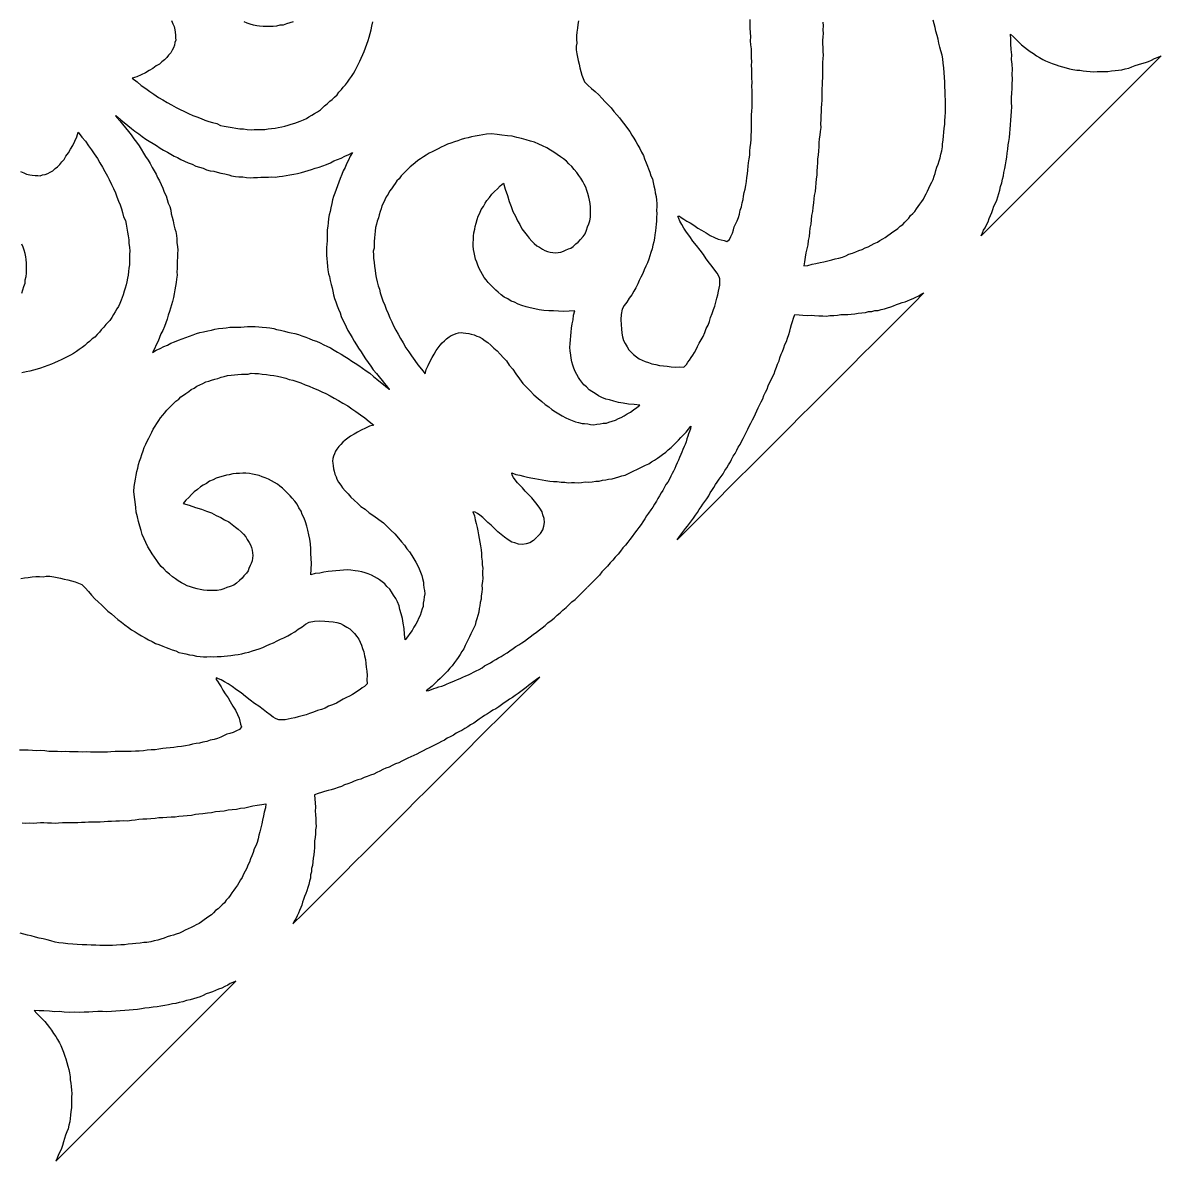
# Model space of a CAD drawing. Extents: x -550 to 550, y -550 to 550.
# Drawn here: x -331.6 to -264.3, y 264.3 to 331.6 of the extents above; entities that cross this region are included whole.
import ezdxf

# ---------------------------------------------------------------- set-up
doc = ezdxf.new("R2010")
doc.units = 0
doc.layers.add('LAYER_1', color=18, linetype='CONTINUOUS')

msp = doc.modelspace()

# ---------------------------------------------------------------- linework, layer by layer
at = {"layer": 'LAYER_1'}
for points in [[(-322.796, 331.713), (-322.719, 331.517), (-322.646, 331.364), (-322.61, 331.172), (-322.578, 331.023), (-322.565, 330.854), (-322.552, 330.686), (-322.543, 330.56), (-322.593, 330.418), (-322.622, 330.253), (-322.673, 330.112), (-322.765, 329.974), (-322.835, 329.813), (-322.969, 329.679), (-323.08, 329.523), (-323.214, 329.389), (-323.371, 329.278), (-323.505, 329.144), (-323.703, 329.036), (-323.897, 328.887), (-324.115, 328.761), (-324.332, 328.634), (-324.591, 328.511), (-324.85, 328.388), (-325.113, 328.307), (-324.826, 328.094), (-324.581, 327.885), (-324.317, 327.696), (-324.076, 327.528), (-323.835, 327.361), (-323.571, 327.171), (-323.311, 327.023), (-323.05, 326.875), (-322.79, 326.727), (-322.53, 326.578), (-322.315, 326.476), (-322.036, 326.346), (-321.799, 326.22), (-321.543, 326.114), (-321.309, 326.029), (-321.053, 325.922), (-320.82, 325.838), (-320.586, 325.754), (-320.375, 325.692), (-320.123, 325.627), (-319.909, 325.524), (-319.679, 325.481), (-319.45, 325.438), (-319.221, 325.395), (-318.991, 325.352), (-318.762, 325.309), (-318.537, 325.308), (-318.33, 325.287), (-318.082, 325.263), (-317.921, 325.288), (-317.695, 325.287), (-317.47, 325.285), (-317.286, 325.287), (-317.084, 325.308), (-316.881, 325.329), (-316.679, 325.35), (-316.498, 325.394), (-316.277, 325.434), (-316.097, 325.478), (-315.899, 325.54), (-315.719, 325.584), (-315.52, 325.646), (-315.363, 325.713), (-315.205, 325.78), (-315.007, 325.842), (-314.831, 325.927), (-314.677, 326.036), (-314.501, 326.121), (-314.347, 326.229), (-314.171, 326.315), (-313.999, 326.442), (-313.886, 326.554), (-313.755, 326.686), (-313.601, 326.794), (-313.451, 326.944), (-313.297, 327.052), (-313.166, 327.184), (-313.016, 327.334), (-312.906, 327.489), (-312.756, 327.639), (-312.666, 327.775), (-312.516, 327.925), (-312.406, 328.079), (-312.278, 328.253), (-312.169, 328.408), (-312.041, 328.581), (-311.954, 328.759), (-311.847, 328.956), (-311.779, 329.115), (-311.673, 329.312), (-311.585, 329.49), (-311.501, 329.711), (-311.414, 329.889), (-311.329, 330.11), (-311.264, 330.311), (-311.179, 330.532), (-311.114, 330.734), (-311.07, 330.959), (-311.004, 331.161), (-310.96, 331.386), (-310.897, 331.631)], [(-315.61, 331.638), (-315.809, 331.575), (-316.008, 331.512), (-316.208, 331.449), (-316.391, 331.447), (-316.591, 331.383), (-316.793, 331.362), (-316.977, 331.36), (-317.202, 331.362), (-317.386, 331.359), (-317.592, 331.38), (-317.757, 331.397), (-317.944, 331.436), (-318.154, 331.499), (-318.322, 331.558), (-318.513, 331.64)], [(-298.754, 331.703), (-298.797, 331.478), (-298.822, 331.271), (-298.844, 331.023), (-298.868, 330.817), (-298.871, 330.587), (-298.856, 330.375), (-298.902, 330.193), (-298.886, 329.982), (-298.849, 329.747), (-298.815, 329.554), (-298.78, 329.362), (-298.724, 329.145), (-298.668, 328.929), (-298.612, 328.713), (-298.556, 328.496), (-298.482, 328.299), (-298.407, 328.101), (-298.194, 327.905), (-297.981, 327.71), (-297.769, 327.514), (-297.556, 327.318), (-297.383, 327.128), (-297.188, 326.914), (-296.997, 326.742), (-296.824, 326.552), (-296.67, 326.344), (-296.497, 326.154), (-296.324, 325.964), (-296.169, 325.755), (-296.015, 325.547), (-295.86, 325.338), (-295.727, 325.154), (-295.612, 324.951), (-295.479, 324.767), (-295.364, 324.564), (-295.249, 324.361), (-295.134, 324.159), (-295.037, 323.938), (-294.922, 323.735), (-294.846, 323.538), (-294.749, 323.318), (-294.674, 323.121), (-294.62, 322.948), (-294.544, 322.751), (-294.486, 322.537), (-294.393, 322.358), (-294.335, 322.144), (-294.299, 321.953), (-294.241, 321.738), (-294.223, 321.53), (-294.165, 321.315), (-294.147, 321.107), (-294.128, 320.898), (-294.132, 320.713), (-294.153, 320.51), (-294.135, 320.302), (-294.156, 320.099), (-294.155, 319.873), (-294.158, 319.689), (-294.179, 319.486), (-294.2, 319.284), (-294.239, 319.063), (-294.259, 318.861), (-294.298, 318.641), (-294.358, 318.444), (-294.397, 318.224), (-294.475, 318.01), (-294.535, 317.814), (-294.596, 317.617), (-294.673, 317.403), (-294.773, 317.212), (-294.869, 316.98), (-294.947, 316.766), (-295.065, 316.558), (-295.164, 316.368), (-295.242, 316.154), (-295.377, 315.928), (-295.495, 315.72), (-295.612, 315.511), (-295.769, 315.309), (-295.904, 315.083), (-296.062, 314.88), (-296.179, 314.672), (-296.226, 314.353), (-296.255, 314.052), (-296.244, 313.745), (-296.218, 313.498), (-296.193, 313.251), (-296.15, 313.022), (-296.089, 312.81), (-295.993, 312.635), (-295.874, 312.436), (-295.777, 312.26), (-295.645, 312.121), (-295.512, 311.981), (-295.322, 311.853), (-295.172, 311.731), (-294.986, 311.645), (-294.822, 311.581), (-294.619, 311.513), (-294.415, 311.444), (-294.194, 311.392), (-293.973, 311.341), (-293.735, 311.308), (-293.518, 311.297), (-293.28, 311.263), (-293.024, 311.247), (-292.79, 311.254), (-292.534, 311.238), (-292.463, 311.309), (-292.374, 311.397), (-292.29, 311.527), (-292.206, 311.656), (-292.104, 311.804), (-292.002, 311.951), (-291.9, 312.099), (-291.802, 312.287), (-291.722, 312.458), (-291.624, 312.647), (-291.509, 312.853), (-291.393, 313.059), (-291.299, 313.29), (-291.205, 313.52), (-291.089, 313.726), (-291.013, 313.939), (-290.958, 314.175), (-290.864, 314.405), (-290.77, 314.636), (-290.693, 314.849), (-290.638, 315.085), (-290.583, 315.321), (-290.524, 315.517), (-290.487, 315.736), (-290.445, 315.913), (-290.404, 316.091), (-290.402, 316.274), (-290.4, 316.458), (-290.425, 316.523), (-290.477, 316.653), (-290.567, 316.789), (-290.702, 316.973), (-290.857, 317.18), (-291.013, 317.387), (-291.212, 317.642), (-291.372, 317.891), (-291.571, 318.145), (-291.792, 318.424), (-291.991, 318.679), (-292.172, 318.951), (-292.371, 319.206), (-292.531, 319.455), (-292.647, 319.657), (-292.763, 319.858), (-292.835, 320.013), (-292.886, 320.144), (-292.868, 320.162), (-292.789, 320.15), (-292.684, 320.073), (-292.54, 319.991), (-292.352, 319.861), (-292.168, 319.772), (-291.941, 319.636), (-291.71, 319.459), (-291.483, 319.323), (-291.217, 319.181), (-290.968, 319.021), (-290.724, 318.902), (-290.501, 318.808), (-290.321, 318.76), (-290.142, 318.713), (-290.001, 318.671), (-289.909, 318.719), (-289.837, 318.79), (-289.755, 318.963), (-289.656, 319.153), (-289.596, 319.35), (-289.553, 319.528), (-289.454, 319.718), (-289.372, 319.891), (-289.311, 320.088), (-289.251, 320.284), (-289.212, 320.505), (-289.133, 320.719), (-289.094, 320.94), (-289.034, 321.137), (-289.012, 321.34), (-288.973, 321.561), (-288.912, 321.758), (-288.873, 321.979), (-288.833, 322.2), (-288.815, 322.445), (-288.775, 322.666), (-288.753, 322.869), (-288.735, 323.115), (-288.713, 323.318), (-288.673, 323.54), (-288.633, 323.761), (-288.632, 323.989), (-288.613, 324.235), (-288.573, 324.457), (-288.554, 324.703), (-288.553, 324.931), (-288.533, 325.177), (-288.532, 325.405), (-288.531, 325.633), (-288.533, 325.904), (-288.531, 326.132), (-288.511, 326.379), (-288.488, 326.583), (-288.49, 326.854), (-288.488, 327.083), (-288.489, 327.354), (-288.487, 327.583), (-288.524, 327.818), (-288.504, 328.065), (-288.523, 328.319), (-288.52, 328.548), (-288.521, 328.82), (-288.54, 329.073), (-288.516, 329.279), (-288.534, 329.533), (-288.535, 329.805), (-288.532, 330.035), (-288.568, 330.271), (-288.586, 330.525), (-288.583, 330.755), (-288.601, 331.009), (-288.618, 331.264), (-288.615, 331.494), (-288.615, 331.767)], [(-284.325, 331.609), (-284.31, 331.397), (-284.314, 331.167), (-284.299, 330.954), (-284.323, 330.749), (-284.347, 330.543), (-284.333, 330.331), (-284.318, 330.119), (-284.321, 329.889), (-284.306, 329.677), (-284.33, 329.471), (-284.332, 329.242), (-284.335, 329.012), (-284.338, 328.783), (-284.34, 328.553), (-284.343, 328.324), (-284.366, 328.119), (-284.369, 327.889), (-284.374, 327.702), (-284.376, 327.473), (-284.378, 327.244), (-284.38, 327.015), (-284.4, 326.769), (-284.423, 326.564), (-284.425, 326.335), (-284.445, 326.089), (-284.446, 325.86), (-284.466, 325.614), (-284.449, 325.403), (-284.469, 325.157), (-284.491, 324.953), (-284.531, 324.731), (-284.55, 324.486), (-284.552, 324.258), (-284.57, 324.012), (-284.589, 323.766), (-284.629, 323.545), (-284.63, 323.317), (-284.648, 323.072), (-284.667, 322.826), (-284.685, 322.581), (-284.724, 322.36), (-284.742, 322.115), (-284.76, 321.87), (-284.778, 321.625), (-284.835, 321.387), (-284.857, 321.184), (-284.874, 320.94), (-284.91, 320.677), (-284.927, 320.433), (-284.983, 320.195), (-285.001, 319.951), (-285.036, 319.689), (-285.092, 319.451), (-285.109, 319.207), (-285.126, 318.963), (-285.182, 318.726), (-285.216, 318.465), (-285.272, 318.227), (-285.328, 317.99), (-285.362, 317.729), (-285.396, 317.468), (-285.451, 317.231), (-285.202, 317.253), (-284.958, 317.316), (-284.731, 317.362), (-284.486, 317.425), (-284.259, 317.47), (-284.032, 317.516), (-283.788, 317.579), (-283.6, 317.63), (-283.374, 317.675), (-283.168, 317.744), (-282.963, 317.813), (-282.78, 317.906), (-282.575, 317.975), (-282.37, 318.043), (-282.186, 318.136), (-281.999, 318.187), (-281.816, 318.28), (-281.65, 318.355), (-281.467, 318.447), (-281.284, 318.54), (-281.1, 318.632), (-280.956, 318.731), (-280.773, 318.824), (-280.646, 318.905), (-280.484, 319.021), (-280.34, 319.12), (-280.178, 319.237), (-280.034, 319.335), (-279.89, 319.434), (-279.749, 319.575), (-279.605, 319.674), (-279.482, 319.796), (-279.359, 319.919), (-279.236, 320.042), (-279.134, 320.19), (-279.012, 320.313), (-278.888, 320.436), (-278.787, 320.583), (-278.685, 320.73), (-278.583, 320.877), (-278.481, 321.025), (-278.379, 321.172), (-278.298, 321.344), (-278.214, 321.474), (-278.133, 321.645), (-278.052, 321.817), (-277.971, 321.989), (-277.889, 322.161), (-277.808, 322.333), (-277.748, 322.529), (-277.685, 322.683), (-277.642, 322.862), (-277.582, 323.059), (-277.5, 323.231), (-277.44, 323.427), (-277.397, 323.606), (-277.357, 323.827), (-277.297, 324.024), (-277.257, 324.245), (-277.253, 324.431), (-277.213, 324.653), (-277.194, 324.899), (-277.171, 325.103), (-277.152, 325.349), (-277.112, 325.57), (-277.11, 325.799), (-277.091, 326.045), (-277.071, 326.292), (-277.069, 326.521), (-277.067, 326.75), (-277.068, 327.021), (-277.087, 327.275), (-277.088, 327.546), (-277.106, 327.8), (-277.106, 328.072), (-277.128, 328.368), (-277.146, 328.623), (-277.167, 328.919), (-277.205, 329.198), (-277.223, 329.453), (-277.276, 329.672), (-277.35, 329.916), (-277.403, 330.135), (-277.477, 330.379), (-277.512, 330.616), (-277.565, 330.835), (-277.639, 331.079), (-277.692, 331.299), (-277.744, 331.519), (-277.797, 331.738)], [(-326.105, 326.104), (-326.11, 326.107), (-326.104, 326.099), (-326.112, 326.105), (-326.02, 325.993), (-325.857, 325.792), (-325.695, 325.592), (-325.51, 325.368), (-325.347, 325.168), (-325.185, 324.967), (-325.019, 324.725), (-324.856, 324.525), (-324.712, 324.305), (-324.592, 324.108), (-324.448, 323.889), (-324.327, 323.692), (-324.183, 323.473), (-324.062, 323.276), (-323.937, 323.038), (-323.816, 322.842), (-323.695, 322.645), (-323.615, 322.452), (-323.513, 322.237), (-323.411, 322.022), (-323.308, 321.807), (-323.225, 321.572), (-323.122, 321.357), (-323.061, 321.146), (-323, 320.935), (-322.897, 320.72), (-322.836, 320.509), (-322.817, 320.301), (-322.755, 320.091), (-322.694, 319.879), (-322.651, 319.65), (-322.609, 319.42), (-322.551, 319.251), (-322.508, 319.021), (-322.488, 318.815), (-322.487, 318.589), (-322.444, 318.36), (-322.423, 318.153), (-322.445, 317.95), (-322.443, 317.725), (-322.464, 317.522), (-322.462, 317.297), (-322.461, 317.072), (-322.482, 316.87), (-322.461, 316.664), (-322.5, 316.443), (-322.521, 316.24), (-322.56, 316.019), (-322.6, 315.799), (-322.639, 315.578), (-322.678, 315.357), (-322.736, 315.118), (-322.798, 314.92), (-322.86, 314.722), (-322.922, 314.524), (-323.002, 314.307), (-323.06, 314.068), (-323.14, 313.852), (-323.22, 313.635), (-323.319, 313.4), (-323.422, 313.206), (-323.502, 312.99), (-323.582, 312.774), (-323.704, 312.561), (-323.803, 312.326), (-323.924, 312.114), (-323.71, 312.237), (-323.473, 312.338), (-323.259, 312.461), (-323.041, 312.543), (-322.846, 312.648), (-322.628, 312.73), (-322.391, 312.83), (-322.173, 312.912), (-321.955, 312.994), (-321.737, 313.076), (-321.519, 313.158), (-321.32, 313.221), (-321.121, 313.284), (-320.899, 313.324), (-320.658, 313.383), (-320.436, 313.424), (-320.238, 313.486), (-320.016, 313.526), (-319.771, 313.544), (-319.568, 313.566), (-319.347, 313.606), (-319.162, 313.608), (-318.937, 313.607), (-318.711, 313.606), (-318.508, 313.627), (-318.306, 313.648), (-318.08, 313.647), (-317.855, 313.645), (-317.648, 313.625), (-317.442, 313.605), (-317.194, 313.58), (-316.987, 313.56), (-316.758, 313.517), (-316.588, 313.46), (-316.359, 313.416), (-316.13, 313.373), (-315.92, 313.311), (-315.732, 313.272), (-315.503, 313.229), (-315.293, 313.167), (-315.101, 313.086), (-314.868, 313.002), (-314.658, 312.939), (-314.443, 312.836), (-314.233, 312.774), (-314.019, 312.671), (-313.805, 312.567), (-313.613, 312.486), (-313.399, 312.383), (-313.181, 312.238), (-312.985, 312.116), (-312.771, 312.013), (-312.553, 311.868), (-312.357, 311.746), (-312.139, 311.601), (-311.943, 311.479), (-311.725, 311.334), (-311.507, 311.189), (-311.307, 311.026), (-311.089, 310.881), (-310.866, 310.695), (-310.667, 310.532), (-310.444, 310.346), (-310.267, 310.205), (-310.045, 310.019), (-309.933, 309.926), (-309.939, 309.935), (-309.931, 309.929), (-309.934, 309.933)], [(-326.104, 326.105), (-326.107, 326.11), (-326.099, 326.104), (-326.105, 326.112), (-325.993, 326.02), (-325.792, 325.857), (-325.592, 325.695), (-325.368, 325.51), (-325.168, 325.347), (-324.967, 325.185), (-324.725, 325.019), (-324.525, 324.856), (-324.305, 324.712), (-324.108, 324.592), (-323.889, 324.448), (-323.692, 324.327), (-323.473, 324.183), (-323.276, 324.062), (-323.038, 323.937), (-322.842, 323.816), (-322.645, 323.695), (-322.452, 323.615), (-322.237, 323.513), (-322.022, 323.411), (-321.807, 323.308), (-321.572, 323.225), (-321.357, 323.122), (-321.146, 323.061), (-320.935, 323), (-320.72, 322.897), (-320.509, 322.836), (-320.301, 322.817), (-320.091, 322.755), (-319.88, 322.694), (-319.65, 322.651), (-319.42, 322.609), (-319.251, 322.551), (-319.021, 322.508), (-318.815, 322.488), (-318.589, 322.487), (-318.36, 322.444), (-318.153, 322.423), (-317.95, 322.445), (-317.725, 322.443), (-317.522, 322.464), (-317.297, 322.462), (-317.072, 322.461), (-316.87, 322.482), (-316.664, 322.461), (-316.443, 322.5), (-316.24, 322.521), (-316.019, 322.56), (-315.799, 322.6), (-315.578, 322.639), (-315.357, 322.678), (-315.118, 322.736), (-314.92, 322.798), (-314.722, 322.86), (-314.524, 322.922), (-314.307, 323.002), (-314.068, 323.06), (-313.852, 323.14), (-313.635, 323.22), (-313.4, 323.319), (-313.206, 323.422), (-312.99, 323.502), (-312.774, 323.582), (-312.561, 323.704), (-312.326, 323.803), (-312.114, 323.924), (-312.237, 323.71), (-312.338, 323.473), (-312.461, 323.259), (-312.543, 323.041), (-312.648, 322.846), (-312.73, 322.628), (-312.83, 322.391), (-312.912, 322.173), (-312.994, 321.955), (-313.076, 321.737), (-313.158, 321.519), (-313.221, 321.32), (-313.284, 321.121), (-313.324, 320.899), (-313.383, 320.658), (-313.424, 320.436), (-313.486, 320.238), (-313.526, 320.016), (-313.544, 319.771), (-313.566, 319.568), (-313.606, 319.347), (-313.608, 319.162), (-313.607, 318.937), (-313.606, 318.711), (-313.627, 318.508), (-313.648, 318.306), (-313.647, 318.08), (-313.645, 317.855), (-313.625, 317.648), (-313.605, 317.442), (-313.58, 317.194), (-313.56, 316.987), (-313.517, 316.758), (-313.46, 316.588), (-313.416, 316.359), (-313.373, 316.13), (-313.311, 315.92), (-313.272, 315.732), (-313.229, 315.503), (-313.167, 315.293), (-313.086, 315.101), (-313.002, 314.868), (-312.939, 314.658), (-312.836, 314.443), (-312.774, 314.233), (-312.671, 314.019), (-312.567, 313.805), (-312.486, 313.613), (-312.383, 313.399), (-312.238, 313.181), (-312.116, 312.985), (-312.013, 312.771), (-311.868, 312.553), (-311.746, 312.357), (-311.601, 312.139), (-311.479, 311.943), (-311.334, 311.725), (-311.189, 311.507), (-311.026, 311.307), (-310.881, 311.089), (-310.695, 310.866), (-310.532, 310.667), (-310.346, 310.444), (-310.205, 310.267), (-310.019, 310.045), (-309.926, 309.933), (-309.935, 309.939), (-309.929, 309.931), (-309.933, 309.934)], [(-331.713, 322.796), (-331.517, 322.719), (-331.364, 322.646), (-331.172, 322.61), (-331.023, 322.578), (-330.854, 322.565), (-330.686, 322.552), (-330.56, 322.543), (-330.418, 322.593), (-330.253, 322.622), (-330.112, 322.673), (-329.974, 322.765), (-329.813, 322.835), (-329.679, 322.969), (-329.523, 323.08), (-329.389, 323.214), (-329.278, 323.371), (-329.144, 323.505), (-329.036, 323.703), (-328.887, 323.897), (-328.761, 324.115), (-328.634, 324.332), (-328.511, 324.591), (-328.388, 324.85), (-328.307, 325.113), (-328.094, 324.826), (-327.885, 324.581), (-327.696, 324.317), (-327.528, 324.076), (-327.361, 323.835), (-327.171, 323.571), (-327.023, 323.311), (-326.875, 323.05), (-326.727, 322.79), (-326.578, 322.53), (-326.476, 322.315), (-326.346, 322.036), (-326.22, 321.799), (-326.114, 321.543), (-326.029, 321.309), (-325.922, 321.053), (-325.838, 320.82), (-325.754, 320.586), (-325.692, 320.375), (-325.627, 320.123), (-325.524, 319.909), (-325.481, 319.679), (-325.438, 319.45), (-325.395, 319.221), (-325.352, 318.991), (-325.309, 318.762), (-325.308, 318.537), (-325.287, 318.33), (-325.263, 318.082), (-325.288, 317.921), (-325.287, 317.695), (-325.285, 317.47), (-325.287, 317.286), (-325.308, 317.084), (-325.329, 316.881), (-325.35, 316.679), (-325.394, 316.498), (-325.434, 316.277), (-325.478, 316.097), (-325.54, 315.899), (-325.584, 315.719), (-325.646, 315.52), (-325.713, 315.363), (-325.78, 315.205), (-325.842, 315.007), (-325.927, 314.831), (-326.036, 314.677), (-326.121, 314.501), (-326.229, 314.347), (-326.315, 314.171), (-326.442, 313.999), (-326.554, 313.886), (-326.686, 313.755), (-326.794, 313.601), (-326.944, 313.451), (-327.052, 313.297), (-327.184, 313.166), (-327.334, 313.016), (-327.489, 312.906), (-327.639, 312.756), (-327.775, 312.666), (-327.925, 312.516), (-328.079, 312.406), (-328.253, 312.278), (-328.408, 312.169), (-328.581, 312.041), (-328.759, 311.954), (-328.956, 311.847), (-329.115, 311.779), (-329.312, 311.673), (-329.49, 311.585), (-329.711, 311.501), (-329.889, 311.414), (-330.11, 311.329), (-330.311, 311.264), (-330.532, 311.179), (-330.734, 311.114), (-330.959, 311.07), (-331.161, 311.004), (-331.386, 310.96), (-331.631, 310.897)], [(-331.638, 315.61), (-331.575, 315.809), (-331.512, 316.008), (-331.449, 316.208), (-331.447, 316.391), (-331.383, 316.591), (-331.362, 316.793), (-331.36, 316.977), (-331.362, 317.202), (-331.359, 317.386), (-331.38, 317.592), (-331.397, 317.757), (-331.436, 317.944), (-331.499, 318.154), (-331.558, 318.322), (-331.64, 318.513)], [(-301.203, 301.207), (-301.193, 301.218), (-300.998, 301.412), (-300.867, 301.634), (-300.794, 301.843), (-300.761, 302.058), (-300.79, 302.3), (-300.855, 302.508), (-300.898, 302.692), (-301.043, 302.91), (-301.189, 303.127), (-301.352, 303.327), (-301.515, 303.527), (-301.719, 303.732), (-301.9, 303.914), (-302.063, 304.114), (-302.199, 304.25), (-302.357, 304.41), (-302.497, 304.587), (-302.593, 304.719), (-302.67, 304.868), (-302.685, 304.99), (-302.455, 304.902), (-302.23, 304.854), (-302.006, 304.806), (-301.759, 304.736), (-301.575, 304.693), (-301.333, 304.662), (-301.109, 304.614), (-300.907, 304.589), (-300.683, 304.541), (-300.442, 304.51), (-300.24, 304.484), (-300.021, 304.477), (-299.78, 304.446), (-299.561, 304.438), (-299.36, 304.412), (-299.164, 304.426), (-298.985, 304.423), (-298.767, 304.415), (-298.571, 304.429), (-298.357, 304.461), (-298.139, 304.453), (-297.943, 304.467), (-297.73, 304.499), (-297.534, 304.513), (-297.343, 304.568), (-297.148, 304.582), (-296.975, 304.618), (-296.762, 304.65), (-296.571, 304.704), (-296.381, 304.759), (-296.19, 304.813), (-296, 304.867), (-295.832, 304.944), (-295.646, 305.039), (-295.478, 305.116), (-295.31, 305.194), (-295.143, 305.271), (-294.957, 305.365), (-294.789, 305.442), (-294.604, 305.537), (-294.441, 305.655), (-294.256, 305.749), (-294.093, 305.867), (-293.948, 305.966), (-293.785, 306.084), (-293.604, 306.219), (-293.463, 306.36), (-293.283, 306.495), (-293.142, 306.636), (-292.984, 306.794), (-292.843, 306.934), (-292.703, 307.075), (-292.545, 307.233), (-292.386, 307.392), (-292.25, 307.573), (-292.114, 307.755), (-292.136, 307.597), (-292.197, 307.445), (-292.258, 307.293), (-292.302, 307.159), (-292.363, 307.007), (-292.402, 306.831), (-292.463, 306.68), (-292.506, 306.545), (-292.585, 306.376), (-292.646, 306.224), (-292.707, 306.072), (-292.786, 305.903), (-292.846, 305.751), (-292.925, 305.582), (-293.003, 305.413), (-293.064, 305.262), (-293.142, 305.093), (-293.225, 304.964), (-293.304, 304.795), (-293.382, 304.626), (-293.477, 304.44), (-293.6, 304.317), (-293.678, 304.148), (-293.774, 303.962), (-293.874, 303.816), (-293.97, 303.63), (-294.07, 303.484), (-294.148, 303.315), (-294.266, 303.152), (-294.361, 302.966), (-294.479, 302.803), (-294.614, 302.622), (-294.732, 302.459), (-294.827, 302.273), (-294.945, 302.11), (-295.062, 301.947), (-295.197, 301.767), (-295.315, 301.604), (-295.45, 301.424), (-295.585, 301.243), (-295.72, 301.063), (-295.837, 300.9), (-295.972, 300.72), (-296.13, 300.562), (-296.282, 300.365), (-296.417, 300.184), (-296.592, 300.009), (-296.727, 299.829), (-296.884, 299.672), (-297.036, 299.474), (-297.194, 299.317), (-297.368, 299.142), (-297.521, 298.944), (-297.696, 298.769), (-297.87, 298.595), (-298.045, 298.42), (-298.22, 298.245), (-298.23, 298.235)], [(-301.207, 301.203), (-301.218, 301.193), (-301.412, 300.998), (-301.634, 300.867), (-301.843, 300.794), (-302.058, 300.761), (-302.3, 300.79), (-302.508, 300.855), (-302.692, 300.898), (-302.91, 301.043), (-303.127, 301.189), (-303.327, 301.352), (-303.527, 301.515), (-303.732, 301.719), (-303.914, 301.9), (-304.114, 302.063), (-304.25, 302.199), (-304.41, 302.357), (-304.587, 302.497), (-304.719, 302.593), (-304.868, 302.67), (-304.99, 302.685), (-304.902, 302.455), (-304.854, 302.23), (-304.806, 302.006), (-304.736, 301.759), (-304.693, 301.575), (-304.662, 301.333), (-304.614, 301.109), (-304.589, 300.907), (-304.541, 300.683), (-304.51, 300.442), (-304.484, 300.24), (-304.477, 300.021), (-304.446, 299.78), (-304.438, 299.561), (-304.412, 299.36), (-304.426, 299.164), (-304.423, 298.985), (-304.415, 298.767), (-304.429, 298.571), (-304.461, 298.357), (-304.453, 298.139), (-304.467, 297.943), (-304.499, 297.73), (-304.513, 297.534), (-304.568, 297.343), (-304.582, 297.148), (-304.618, 296.975), (-304.65, 296.762), (-304.704, 296.571), (-304.759, 296.381), (-304.813, 296.19), (-304.867, 296), (-304.944, 295.832), (-305.039, 295.646), (-305.116, 295.478), (-305.194, 295.31), (-305.271, 295.143), (-305.365, 294.957), (-305.442, 294.789), (-305.537, 294.604), (-305.655, 294.441), (-305.749, 294.256), (-305.867, 294.093), (-305.966, 293.948), (-306.084, 293.785), (-306.219, 293.604), (-306.36, 293.463), (-306.495, 293.283), (-306.636, 293.142), (-306.794, 292.984), (-306.934, 292.843), (-307.075, 292.703), (-307.233, 292.545), (-307.392, 292.386), (-307.573, 292.25), (-307.755, 292.114), (-307.597, 292.136), (-307.445, 292.197), (-307.293, 292.258), (-307.159, 292.302), (-307.007, 292.363), (-306.831, 292.402), (-306.68, 292.463), (-306.545, 292.506), (-306.376, 292.585), (-306.224, 292.646), (-306.072, 292.707), (-305.903, 292.786), (-305.751, 292.846), (-305.582, 292.925), (-305.413, 293.003), (-305.262, 293.064), (-305.093, 293.142), (-304.964, 293.225), (-304.795, 293.304), (-304.626, 293.382), (-304.44, 293.477), (-304.317, 293.6), (-304.148, 293.678), (-303.962, 293.774), (-303.816, 293.874), (-303.63, 293.97), (-303.484, 294.07), (-303.315, 294.148), (-303.152, 294.266), (-302.966, 294.361), (-302.803, 294.479), (-302.622, 294.614), (-302.459, 294.732), (-302.273, 294.827), (-302.11, 294.945), (-301.947, 295.062), (-301.767, 295.197), (-301.604, 295.315), (-301.424, 295.45), (-301.243, 295.585), (-301.063, 295.72), (-300.9, 295.837), (-300.72, 295.972), (-300.562, 296.13), (-300.365, 296.282), (-300.184, 296.417), (-300.009, 296.592), (-299.829, 296.727), (-299.672, 296.884), (-299.474, 297.036), (-299.317, 297.194), (-299.142, 297.368), (-298.944, 297.521), (-298.769, 297.696), (-298.595, 297.87), (-298.42, 298.045), (-298.245, 298.22), (-298.235, 298.23)], [(-331.703, 298.754), (-331.478, 298.797), (-331.271, 298.822), (-331.023, 298.844), (-330.817, 298.868), (-330.587, 298.871), (-330.375, 298.856), (-330.193, 298.902), (-329.982, 298.886), (-329.747, 298.849), (-329.554, 298.815), (-329.362, 298.78), (-329.145, 298.724), (-328.929, 298.668), (-328.713, 298.612), (-328.496, 298.556), (-328.299, 298.482), (-328.101, 298.407), (-327.905, 298.194), (-327.71, 297.981), (-327.514, 297.769), (-327.318, 297.556), (-327.128, 297.383), (-326.914, 297.188), (-326.742, 296.997), (-326.552, 296.824), (-326.344, 296.67), (-326.154, 296.497), (-325.964, 296.324), (-325.755, 296.169), (-325.547, 296.015), (-325.338, 295.86), (-325.154, 295.727), (-324.951, 295.612), (-324.767, 295.479), (-324.564, 295.364), (-324.361, 295.249), (-324.159, 295.134), (-323.938, 295.037), (-323.735, 294.922), (-323.538, 294.846), (-323.318, 294.749), (-323.121, 294.674), (-322.948, 294.62), (-322.751, 294.544), (-322.537, 294.486), (-322.358, 294.393), (-322.144, 294.335), (-321.953, 294.299), (-321.738, 294.241), (-321.53, 294.223), (-321.315, 294.165), (-321.107, 294.147), (-320.898, 294.128), (-320.713, 294.132), (-320.51, 294.153), (-320.302, 294.135), (-320.099, 294.156), (-319.873, 294.155), (-319.689, 294.158), (-319.486, 294.179), (-319.284, 294.2), (-319.063, 294.239), (-318.861, 294.259), (-318.641, 294.298), (-318.444, 294.358), (-318.224, 294.397), (-318.01, 294.475), (-317.814, 294.535), (-317.617, 294.596), (-317.403, 294.673), (-317.212, 294.773), (-316.98, 294.869), (-316.766, 294.947), (-316.558, 295.065), (-316.368, 295.164), (-316.154, 295.242), (-315.928, 295.377), (-315.72, 295.495), (-315.511, 295.612), (-315.309, 295.769), (-315.083, 295.904), (-314.88, 296.062), (-314.672, 296.179), (-314.353, 296.226), (-314.052, 296.255), (-313.745, 296.244), (-313.498, 296.218), (-313.251, 296.193), (-313.022, 296.15), (-312.81, 296.089), (-312.635, 295.993), (-312.436, 295.874), (-312.26, 295.777), (-312.121, 295.645), (-311.981, 295.512), (-311.853, 295.322), (-311.731, 295.172), (-311.645, 294.986), (-311.581, 294.822), (-311.513, 294.619), (-311.444, 294.415), (-311.392, 294.194), (-311.341, 293.973), (-311.308, 293.735), (-311.297, 293.518), (-311.263, 293.28), (-311.247, 293.024), (-311.254, 292.79), (-311.238, 292.534), (-311.309, 292.463), (-311.397, 292.374), (-311.527, 292.29), (-311.656, 292.206), (-311.804, 292.104), (-311.951, 292.002), (-312.099, 291.9), (-312.287, 291.802), (-312.458, 291.722), (-312.647, 291.624), (-312.853, 291.509), (-313.059, 291.393), (-313.29, 291.299), (-313.52, 291.205), (-313.726, 291.089), (-313.939, 291.013), (-314.175, 290.958), (-314.405, 290.864), (-314.636, 290.77), (-314.849, 290.693), (-315.085, 290.638), (-315.321, 290.583), (-315.517, 290.524), (-315.736, 290.487), (-315.913, 290.445), (-316.091, 290.404), (-316.274, 290.402), (-316.458, 290.4), (-316.523, 290.425), (-316.653, 290.477), (-316.789, 290.567), (-316.973, 290.702), (-317.18, 290.857), (-317.387, 291.013), (-317.642, 291.212), (-317.891, 291.372), (-318.145, 291.571), (-318.424, 291.792), (-318.679, 291.991), (-318.951, 292.172), (-319.206, 292.371), (-319.455, 292.531), (-319.657, 292.647), (-319.858, 292.763), (-320.013, 292.835), (-320.144, 292.886), (-320.162, 292.868), (-320.15, 292.789), (-320.073, 292.684), (-319.991, 292.54), (-319.861, 292.352), (-319.772, 292.168), (-319.636, 291.941), (-319.459, 291.71), (-319.323, 291.483), (-319.181, 291.217), (-319.021, 290.968), (-318.902, 290.724), (-318.808, 290.501), (-318.76, 290.321), (-318.713, 290.142), (-318.671, 290.001), (-318.719, 289.909), (-318.79, 289.837), (-318.963, 289.755), (-319.153, 289.656), (-319.35, 289.596), (-319.528, 289.553), (-319.718, 289.454), (-319.891, 289.372), (-320.088, 289.311), (-320.284, 289.251), (-320.505, 289.212), (-320.719, 289.133), (-320.94, 289.094), (-321.137, 289.034), (-321.34, 289.012), (-321.561, 288.973), (-321.758, 288.912), (-321.979, 288.873), (-322.2, 288.833), (-322.445, 288.815), (-322.666, 288.775), (-322.869, 288.753), (-323.115, 288.735), (-323.318, 288.713), (-323.54, 288.673), (-323.761, 288.633), (-323.989, 288.632), (-324.235, 288.613), (-324.457, 288.573), (-324.703, 288.554), (-324.931, 288.553), (-325.177, 288.533), (-325.405, 288.532), (-325.633, 288.531), (-325.904, 288.533), (-326.132, 288.531), (-326.379, 288.511), (-326.583, 288.488), (-326.854, 288.49), (-327.083, 288.488), (-327.354, 288.489), (-327.583, 288.487), (-327.818, 288.524), (-328.065, 288.504), (-328.319, 288.523), (-328.548, 288.52), (-328.82, 288.521), (-329.073, 288.54), (-329.279, 288.516), (-329.533, 288.534), (-329.805, 288.535), (-330.035, 288.532), (-330.271, 288.568), (-330.525, 288.586), (-330.755, 288.583), (-331.009, 288.601), (-331.264, 288.618), (-331.494, 288.615), (-331.767, 288.615)], [(-331.609, 284.325), (-331.397, 284.31), (-331.167, 284.314), (-330.954, 284.299), (-330.749, 284.323), (-330.543, 284.347), (-330.331, 284.333), (-330.119, 284.318), (-329.889, 284.321), (-329.677, 284.306), (-329.471, 284.33), (-329.242, 284.332), (-329.012, 284.335), (-328.783, 284.338), (-328.553, 284.34), (-328.324, 284.343), (-328.119, 284.366), (-327.889, 284.369), (-327.702, 284.374), (-327.473, 284.376), (-327.244, 284.378), (-327.015, 284.38), (-326.769, 284.4), (-326.564, 284.423), (-326.335, 284.425), (-326.089, 284.445), (-325.86, 284.446), (-325.614, 284.466), (-325.403, 284.449), (-325.157, 284.469), (-324.953, 284.491), (-324.731, 284.531), (-324.486, 284.55), (-324.258, 284.552), (-324.012, 284.57), (-323.766, 284.589), (-323.545, 284.629), (-323.317, 284.63), (-323.072, 284.648), (-322.826, 284.667), (-322.581, 284.685), (-322.36, 284.724), (-322.115, 284.742), (-321.87, 284.76), (-321.625, 284.778), (-321.387, 284.835), (-321.184, 284.857), (-320.94, 284.874), (-320.677, 284.91), (-320.433, 284.927), (-320.195, 284.983), (-319.951, 285.001), (-319.689, 285.036), (-319.451, 285.092), (-319.207, 285.109), (-318.963, 285.126), (-318.726, 285.182), (-318.465, 285.216), (-318.227, 285.272), (-317.99, 285.328), (-317.729, 285.362), (-317.468, 285.396), (-317.231, 285.451), (-317.253, 285.202), (-317.316, 284.958), (-317.362, 284.731), (-317.425, 284.486), (-317.47, 284.259), (-317.516, 284.032), (-317.579, 283.788), (-317.63, 283.6), (-317.675, 283.374), (-317.744, 283.168), (-317.813, 282.963), (-317.906, 282.78), (-317.975, 282.575), (-318.043, 282.37), (-318.136, 282.186), (-318.187, 281.999), (-318.28, 281.816), (-318.355, 281.65), (-318.447, 281.467), (-318.54, 281.284), (-318.632, 281.1), (-318.731, 280.956), (-318.824, 280.773), (-318.905, 280.646), (-319.021, 280.484), (-319.12, 280.34), (-319.237, 280.178), (-319.335, 280.034), (-319.434, 279.89), (-319.575, 279.749), (-319.674, 279.605), (-319.796, 279.482), (-319.919, 279.359), (-320.042, 279.236), (-320.19, 279.134), (-320.313, 279.012), (-320.436, 278.888), (-320.583, 278.787), (-320.73, 278.685), (-320.877, 278.583), (-321.025, 278.481), (-321.172, 278.379), (-321.344, 278.298), (-321.474, 278.214), (-321.645, 278.133), (-321.817, 278.052), (-321.989, 277.971), (-322.161, 277.889), (-322.333, 277.808), (-322.529, 277.748), (-322.683, 277.685), (-322.862, 277.642), (-323.059, 277.582), (-323.231, 277.5), (-323.427, 277.44), (-323.606, 277.397), (-323.827, 277.357), (-324.024, 277.297), (-324.245, 277.257), (-324.431, 277.253), (-324.653, 277.213), (-324.899, 277.194), (-325.103, 277.171), (-325.349, 277.152), (-325.57, 277.112), (-325.799, 277.11), (-326.045, 277.091), (-326.292, 277.071), (-326.521, 277.069), (-326.75, 277.067), (-327.021, 277.068), (-327.275, 277.087), (-327.546, 277.088), (-327.8, 277.106), (-328.072, 277.106), (-328.368, 277.128), (-328.623, 277.146), (-328.919, 277.167), (-329.198, 277.205), (-329.453, 277.223), (-329.672, 277.276), (-329.916, 277.35), (-330.135, 277.403), (-330.379, 277.477), (-330.616, 277.512), (-330.835, 277.565), (-331.079, 277.639), (-331.299, 277.692), (-331.519, 277.744), (-331.738, 277.797)]]:
    msp.add_lwpolyline(points, dxfattribs=at)
for points in [[(-274.969, 319.001), (-274.889, 319.171), (-274.826, 319.324), (-274.725, 319.471), (-274.645, 319.641), (-274.548, 319.829), (-274.489, 320.025), (-274.409, 320.196), (-274.329, 320.367), (-274.269, 320.562), (-274.21, 320.757), (-274.13, 320.928), (-274.049, 321.1), (-273.99, 321.295), (-273.93, 321.491), (-273.871, 321.687), (-273.832, 321.907), (-273.755, 322.12), (-273.716, 322.341), (-273.656, 322.537), (-273.635, 322.74), (-273.578, 322.978), (-273.539, 323.199), (-273.5, 323.419), (-273.46, 323.64), (-273.441, 323.886), (-273.384, 324.124), (-273.366, 324.37), (-273.343, 324.574), (-273.286, 324.813), (-273.267, 325.059), (-273.248, 325.305), (-273.229, 325.551), (-273.212, 325.839), (-273.193, 326.086), (-273.173, 326.332), (-273.157, 326.621), (-273.175, 326.875), (-273.176, 327.147), (-273.159, 327.436), (-273.139, 327.683), (-273.139, 327.955), (-273.122, 328.244), (-273.143, 328.541), (-273.125, 328.831), (-273.146, 329.128), (-273.184, 329.408), (-273.166, 329.698), (-273.186, 329.995), (-273.209, 330.336), (-273.208, 330.609), (-273.228, 330.906), (-273.067, 330.75), (-272.926, 330.619), (-272.744, 330.438), (-272.583, 330.281), (-272.404, 330.142), (-272.225, 330.004), (-272.066, 329.89), (-271.87, 329.769), (-271.691, 329.63), (-271.515, 329.533), (-271.319, 329.412), (-271.164, 329.34), (-270.97, 329.261), (-270.777, 329.182), (-270.546, 329.096), (-270.373, 329.042), (-270.162, 328.98), (-269.952, 328.918), (-269.741, 328.857), (-269.551, 328.82), (-269.324, 328.775), (-269.137, 328.781), (-268.947, 328.743), (-268.74, 328.724), (-268.533, 328.704), (-268.326, 328.684), (-268.122, 328.707), (-267.897, 328.704), (-267.711, 328.709), (-267.487, 328.706), (-267.265, 328.746), (-267.062, 328.768), (-266.858, 328.79), (-266.655, 328.812), (-266.471, 328.859), (-266.251, 328.898), (-266.07, 328.988), (-265.87, 329.052), (-265.67, 329.116), (-265.469, 329.18), (-265.269, 329.244), (-265.087, 329.291), (-264.907, 329.38), (-264.727, 329.469), (-264.509, 329.55), (-264.331, 329.639), (-264.922, 329.048), (-265.513, 328.457), (-266.104, 327.866), (-266.695, 327.275), (-267.286, 326.684), (-267.877, 326.093), (-268.468, 325.502), (-269.059, 324.911), (-269.65, 324.32), (-270.241, 323.729), (-270.832, 323.138), (-271.423, 322.547), (-272.014, 321.956), (-272.605, 321.365), (-273.196, 320.774), (-273.787, 320.183), (-274.378, 319.592)], [(-298.97, 314.559), (-299.305, 314.542), (-299.64, 314.525), (-299.939, 314.543), (-300.238, 314.562), (-300.515, 314.557), (-300.797, 314.593), (-301.078, 314.629), (-301.342, 314.683), (-301.606, 314.737), (-301.852, 314.809), (-302.098, 314.88), (-302.325, 314.97), (-302.535, 315.078), (-302.741, 315.144), (-302.933, 315.27), (-303.143, 315.378), (-303.317, 315.521), (-303.491, 315.665), (-303.642, 315.786), (-303.798, 315.948), (-303.954, 316.11), (-304.087, 316.249), (-304.203, 316.406), (-304.336, 316.545), (-304.433, 316.72), (-304.53, 316.895), (-304.627, 317.07), (-304.706, 317.264), (-304.762, 317.434), (-304.841, 317.628), (-304.879, 317.817), (-304.917, 318.006), (-304.955, 318.195), (-304.975, 318.402), (-304.972, 318.586), (-304.951, 318.789), (-304.949, 318.973), (-304.928, 319.175), (-304.888, 319.396), (-304.863, 319.557), (-304.801, 319.755), (-304.74, 319.953), (-304.678, 320.151), (-304.576, 320.344), (-304.495, 320.561), (-304.371, 320.73), (-304.268, 320.924), (-304.162, 321.075), (-304.019, 321.263), (-303.876, 321.452), (-303.711, 321.617), (-303.546, 321.782), (-303.381, 321.947), (-303.176, 322.107), (-303.084, 321.745), (-302.952, 321.378), (-302.841, 321.034), (-302.735, 320.733), (-302.628, 320.431), (-302.484, 320.167), (-302.358, 319.884), (-302.219, 319.661), (-302.097, 319.419), (-301.939, 319.214), (-301.78, 319.01), (-301.666, 318.852), (-301.512, 318.688), (-301.379, 318.548), (-301.207, 318.403), (-301.06, 318.323), (-300.891, 318.219), (-300.745, 318.139), (-300.58, 318.077), (-300.438, 318.038), (-300.277, 318.017), (-300.116, 317.996), (-299.96, 318.017), (-299.803, 318.037), (-299.65, 318.099), (-299.516, 318.143), (-299.345, 318.223), (-299.21, 318.267), (-299.062, 318.37), (-298.917, 318.515), (-298.768, 318.618), (-298.645, 318.786), (-298.482, 318.949), (-298.36, 319.117), (-298.281, 319.333), (-298.219, 319.53), (-298.137, 319.704), (-298.094, 319.883), (-298.054, 320.103), (-298.051, 320.288), (-298.052, 320.514), (-298.049, 320.699), (-298.067, 320.908), (-298.104, 321.098), (-298.14, 321.288), (-298.199, 321.502), (-298.253, 321.674), (-298.33, 321.87), (-298.424, 322.048), (-298.497, 322.202), (-298.614, 322.403), (-298.726, 322.563), (-298.861, 322.746), (-299.014, 322.911), (-299.148, 323.094), (-299.319, 323.241), (-299.472, 323.406), (-299.643, 323.552), (-299.81, 323.657), (-300.021, 323.809), (-300.211, 323.937), (-300.4, 324.066), (-300.63, 324.199), (-300.878, 324.314), (-301.104, 324.406), (-301.352, 324.521), (-301.597, 324.594), (-301.842, 324.666), (-302.127, 324.744), (-302.39, 324.798), (-302.676, 324.876), (-302.958, 324.912), (-303.28, 324.952), (-303.563, 324.988), (-303.886, 325.028), (-304.183, 325.003), (-304.4, 324.967), (-304.617, 324.932), (-304.853, 324.878), (-305.07, 324.842), (-305.265, 324.783), (-305.482, 324.747), (-305.678, 324.688), (-305.891, 324.61), (-306.087, 324.551), (-306.301, 324.473), (-306.496, 324.414), (-306.689, 324.312), (-306.862, 324.23), (-307.054, 324.128), (-307.21, 324.064), (-307.402, 323.962), (-307.576, 323.879), (-307.746, 323.754), (-307.92, 323.671), (-308.09, 323.547), (-308.242, 323.44), (-308.412, 323.315), (-308.523, 323.204), (-308.693, 323.079), (-308.823, 322.949), (-308.971, 322.801), (-309.101, 322.672), (-309.23, 322.542), (-309.356, 322.371), (-309.486, 322.241), (-309.593, 322.088), (-309.682, 321.954), (-309.808, 321.783), (-309.915, 321.63), (-310.001, 321.454), (-310.108, 321.302), (-310.193, 321.126), (-310.278, 320.95), (-310.363, 320.774), (-310.407, 320.594), (-310.473, 320.437), (-310.535, 320.239), (-310.579, 320.059), (-310.642, 319.86), (-310.685, 319.68), (-310.748, 319.482), (-310.769, 319.279), (-310.79, 319.076), (-310.811, 318.873), (-310.833, 318.671), (-310.835, 318.487), (-310.834, 318.261), (-310.877, 318.082), (-310.857, 317.875), (-310.855, 317.649), (-310.835, 317.443), (-310.811, 317.195), (-310.768, 316.965), (-310.748, 316.759), (-310.705, 316.529), (-310.64, 316.277), (-310.597, 316.048), (-310.517, 315.855), (-310.473, 315.626), (-310.389, 315.393), (-310.305, 315.159), (-310.198, 314.903), (-310.114, 314.67), (-310.007, 314.414), (-309.9, 314.158), (-309.774, 313.92), (-309.69, 313.687), (-309.542, 313.427), (-309.416, 313.189), (-309.268, 312.929), (-309.119, 312.669), (-308.948, 312.386), (-308.782, 312.144), (-308.615, 311.903), (-308.426, 311.638), (-308.236, 311.374), (-308.029, 311.128), (-307.816, 310.84), (-307.744, 311.095), (-307.63, 311.345), (-307.516, 311.595), (-307.398, 311.804), (-307.279, 312.013), (-307.161, 312.222), (-307.038, 312.39), (-306.934, 312.54), (-306.806, 312.667), (-306.679, 312.795), (-306.552, 312.922), (-306.403, 313.026), (-306.271, 313.112), (-306.117, 313.175), (-305.982, 313.22), (-305.846, 313.265), (-305.688, 313.286), (-305.567, 313.272), (-305.404, 313.253), (-305.242, 313.233), (-305.098, 313.196), (-304.914, 313.153), (-304.766, 313.074), (-304.622, 313.037), (-304.451, 312.935), (-304.276, 312.792), (-304.106, 312.69), (-303.931, 312.547), (-303.752, 312.363), (-303.555, 312.197), (-303.376, 312.013), (-303.193, 311.788), (-303.014, 311.604), (-302.849, 311.361), (-302.643, 311.113), (-302.455, 310.847), (-302.245, 310.558), (-302.035, 310.269), (-301.833, 310.062), (-301.609, 309.832), (-301.385, 309.602), (-301.144, 309.39), (-300.924, 309.201), (-300.727, 309.035), (-300.512, 308.887), (-300.338, 308.743), (-300.123, 308.595), (-299.913, 308.487), (-299.721, 308.362), (-299.511, 308.254), (-299.323, 308.17), (-299.136, 308.085), (-298.93, 308.018), (-298.747, 307.974), (-298.542, 307.907), (-298.404, 307.909), (-298.204, 307.882), (-298.043, 307.861), (-297.843, 307.835), (-297.669, 307.872), (-297.474, 307.886), (-297.3, 307.923), (-297.105, 307.938), (-296.954, 307.998), (-296.763, 308.053), (-296.572, 308.107), (-296.386, 308.203), (-296.235, 308.263), (-296.049, 308.358), (-295.885, 308.477), (-295.681, 308.59), (-295.499, 308.726), (-295.318, 308.862), (-295.136, 308.999), (-295.473, 309.025), (-295.81, 309.051), (-296.112, 309.112), (-296.391, 309.15), (-296.676, 309.229), (-296.92, 309.302), (-297.142, 309.352), (-297.369, 309.443), (-297.578, 309.552), (-297.769, 309.678), (-297.961, 309.804), (-298.13, 309.908), (-298.286, 310.069), (-298.437, 310.19), (-298.553, 310.347), (-298.668, 310.504), (-298.762, 310.637), (-298.86, 310.812), (-298.957, 310.986), (-299.037, 311.179), (-299.095, 311.348), (-299.156, 311.559), (-299.178, 311.764), (-299.217, 311.952), (-299.243, 312.198), (-299.264, 312.404), (-299.25, 312.645), (-299.231, 312.845), (-299.216, 313.087), (-299.179, 313.306), (-299.164, 313.547), (-299.132, 313.807), (-299.076, 314.044), (-299.043, 314.304)], [(-292.921, 301.048), (-292.787, 301.228), (-292.67, 301.39), (-292.553, 301.553), (-292.436, 301.715), (-292.314, 301.837), (-292.197, 301.999), (-292.08, 302.162), (-291.963, 302.324), (-291.845, 302.487), (-291.728, 302.649), (-291.634, 302.835), (-291.516, 302.997), (-291.417, 303.142), (-291.299, 303.305), (-291.182, 303.468), (-291.065, 303.63), (-290.97, 303.816), (-290.87, 303.961), (-290.753, 304.124), (-290.658, 304.31), (-290.558, 304.455), (-290.44, 304.618), (-290.323, 304.781), (-290.205, 304.944), (-290.11, 305.13), (-289.992, 305.293), (-289.897, 305.479), (-289.78, 305.642), (-289.719, 305.793), (-289.623, 305.979), (-289.506, 306.142), (-289.41, 306.329), (-289.315, 306.515), (-289.197, 306.678), (-289.119, 306.847), (-289.023, 307.034), (-288.927, 307.22), (-288.849, 307.389), (-288.753, 307.576), (-288.674, 307.745), (-288.578, 307.932), (-288.482, 308.119), (-288.386, 308.306), (-288.308, 308.475), (-288.212, 308.662), (-288.133, 308.831), (-288.054, 309.001), (-287.958, 309.188), (-287.862, 309.375), (-287.805, 309.568), (-287.708, 309.755), (-287.612, 309.942), (-287.555, 310.136), (-287.476, 310.305), (-287.379, 310.493), (-287.3, 310.663), (-287.203, 310.85), (-287.146, 311.043), (-287.049, 311.231), (-286.992, 311.425), (-286.895, 311.612), (-286.855, 311.788), (-286.78, 312), (-286.7, 312.17), (-286.625, 312.381), (-286.567, 312.575), (-286.47, 312.763), (-286.412, 312.957), (-286.337, 313.169), (-286.279, 313.363), (-286.238, 313.54), (-286.163, 313.752), (-286.104, 313.946), (-286.046, 314.14), (-285.97, 314.352), (-285.717, 314.333), (-285.504, 314.32), (-285.251, 314.3), (-285.02, 314.304), (-284.807, 314.29), (-284.555, 314.27), (-284.324, 314.274), (-284.111, 314.26), (-283.902, 314.288), (-283.672, 314.291), (-283.463, 314.318), (-283.254, 314.346), (-283.024, 314.349), (-282.85, 314.341), (-282.642, 314.368), (-282.433, 314.395), (-282.225, 314.421), (-282.017, 314.448), (-281.809, 314.475), (-281.622, 314.525), (-281.431, 314.534), (-281.245, 314.585), (-281.054, 314.594), (-280.868, 314.644), (-280.682, 314.694), (-280.495, 314.744), (-280.309, 314.795), (-280.144, 314.869), (-279.979, 314.943), (-279.793, 314.993), (-279.628, 315.067), (-279.46, 315.099), (-279.313, 315.156), (-279.148, 315.23), (-278.983, 315.303), (-278.819, 315.377), (-278.654, 315.451), (-278.511, 315.549), (-278.347, 315.623), (-278.954, 315.015), (-279.562, 314.408), (-280.169, 313.801), (-280.776, 313.194), (-281.383, 312.586), (-281.991, 311.979), (-282.598, 311.372), (-283.205, 310.765), (-283.812, 310.157), (-284.42, 309.55), (-285.027, 308.943), (-285.634, 308.336), (-286.241, 307.728), (-286.849, 307.121), (-287.456, 306.514), (-288.063, 305.907), (-288.67, 305.299), (-289.278, 304.692), (-289.885, 304.085), (-290.492, 303.477), (-291.099, 302.87), (-291.707, 302.263), (-292.314, 301.656)], [(-314.559, 298.97), (-314.542, 299.305), (-314.525, 299.64), (-314.543, 299.939), (-314.562, 300.238), (-314.557, 300.515), (-314.593, 300.797), (-314.629, 301.078), (-314.683, 301.342), (-314.737, 301.606), (-314.809, 301.852), (-314.88, 302.098), (-314.97, 302.325), (-315.078, 302.535), (-315.144, 302.741), (-315.27, 302.933), (-315.378, 303.143), (-315.521, 303.317), (-315.665, 303.491), (-315.786, 303.642), (-315.948, 303.798), (-316.11, 303.954), (-316.249, 304.087), (-316.406, 304.203), (-316.545, 304.336), (-316.72, 304.433), (-316.895, 304.53), (-317.07, 304.627), (-317.264, 304.706), (-317.434, 304.762), (-317.628, 304.841), (-317.817, 304.879), (-318.006, 304.917), (-318.195, 304.955), (-318.402, 304.975), (-318.586, 304.972), (-318.789, 304.951), (-318.973, 304.949), (-319.175, 304.928), (-319.396, 304.888), (-319.557, 304.863), (-319.755, 304.801), (-319.953, 304.74), (-320.151, 304.678), (-320.344, 304.576), (-320.561, 304.495), (-320.73, 304.371), (-320.924, 304.268), (-321.075, 304.162), (-321.263, 304.019), (-321.452, 303.876), (-321.617, 303.711), (-321.782, 303.546), (-321.947, 303.381), (-322.107, 303.176), (-321.745, 303.084), (-321.378, 302.952), (-321.034, 302.841), (-320.733, 302.735), (-320.431, 302.628), (-320.167, 302.484), (-319.884, 302.358), (-319.661, 302.219), (-319.419, 302.097), (-319.214, 301.939), (-319.01, 301.78), (-318.852, 301.666), (-318.688, 301.512), (-318.548, 301.379), (-318.403, 301.207), (-318.323, 301.06), (-318.219, 300.891), (-318.139, 300.745), (-318.077, 300.58), (-318.038, 300.438), (-318.017, 300.277), (-317.996, 300.116), (-318.017, 299.96), (-318.037, 299.803), (-318.099, 299.65), (-318.143, 299.516), (-318.223, 299.345), (-318.267, 299.21), (-318.37, 299.062), (-318.515, 298.917), (-318.618, 298.768), (-318.786, 298.645), (-318.949, 298.482), (-319.117, 298.36), (-319.333, 298.281), (-319.53, 298.219), (-319.704, 298.137), (-319.883, 298.094), (-320.103, 298.054), (-320.288, 298.051), (-320.514, 298.052), (-320.699, 298.049), (-320.908, 298.067), (-321.098, 298.104), (-321.288, 298.14), (-321.502, 298.199), (-321.674, 298.253), (-321.87, 298.33), (-322.048, 298.424), (-322.202, 298.497), (-322.403, 298.614), (-322.563, 298.726), (-322.746, 298.861), (-322.911, 299.014), (-323.094, 299.148), (-323.241, 299.319), (-323.406, 299.472), (-323.552, 299.643), (-323.657, 299.81), (-323.809, 300.021), (-323.937, 300.211), (-324.066, 300.4), (-324.199, 300.63), (-324.314, 300.878), (-324.406, 301.104), (-324.521, 301.352), (-324.594, 301.597), (-324.666, 301.842), (-324.744, 302.127), (-324.798, 302.39), (-324.876, 302.676), (-324.912, 302.958), (-324.952, 303.28), (-324.988, 303.563), (-325.028, 303.886), (-325.003, 304.183), (-324.967, 304.4), (-324.932, 304.617), (-324.878, 304.853), (-324.842, 305.07), (-324.783, 305.265), (-324.747, 305.482), (-324.688, 305.678), (-324.61, 305.891), (-324.551, 306.087), (-324.473, 306.301), (-324.414, 306.496), (-324.312, 306.689), (-324.23, 306.862), (-324.128, 307.054), (-324.064, 307.21), (-323.962, 307.402), (-323.879, 307.576), (-323.754, 307.746), (-323.671, 307.92), (-323.547, 308.09), (-323.44, 308.242), (-323.315, 308.412), (-323.204, 308.523), (-323.079, 308.693), (-322.949, 308.823), (-322.801, 308.971), (-322.672, 309.101), (-322.542, 309.23), (-322.371, 309.356), (-322.241, 309.486), (-322.088, 309.593), (-321.954, 309.682), (-321.783, 309.808), (-321.63, 309.915), (-321.454, 310.001), (-321.302, 310.108), (-321.126, 310.193), (-320.95, 310.278), (-320.774, 310.363), (-320.594, 310.407), (-320.437, 310.473), (-320.239, 310.535), (-320.059, 310.579), (-319.86, 310.642), (-319.68, 310.685), (-319.482, 310.748), (-319.279, 310.769), (-319.076, 310.79), (-318.873, 310.811), (-318.671, 310.833), (-318.487, 310.835), (-318.261, 310.834), (-318.082, 310.877), (-317.875, 310.857), (-317.649, 310.855), (-317.443, 310.835), (-317.195, 310.811), (-316.965, 310.768), (-316.759, 310.748), (-316.529, 310.705), (-316.277, 310.64), (-316.048, 310.597), (-315.855, 310.517), (-315.626, 310.473), (-315.393, 310.389), (-315.159, 310.305), (-314.903, 310.198), (-314.67, 310.114), (-314.414, 310.007), (-314.158, 309.9), (-313.92, 309.774), (-313.687, 309.69), (-313.427, 309.542), (-313.189, 309.416), (-312.929, 309.268), (-312.669, 309.119), (-312.386, 308.948), (-312.144, 308.782), (-311.903, 308.615), (-311.638, 308.426), (-311.374, 308.236), (-311.128, 308.029), (-310.84, 307.816), (-311.095, 307.744), (-311.345, 307.63), (-311.595, 307.516), (-311.804, 307.398), (-312.013, 307.279), (-312.222, 307.161), (-312.39, 307.038), (-312.54, 306.934), (-312.667, 306.806), (-312.795, 306.679), (-312.922, 306.552), (-313.026, 306.403), (-313.112, 306.271), (-313.175, 306.117), (-313.22, 305.982), (-313.265, 305.846), (-313.286, 305.688), (-313.272, 305.567), (-313.253, 305.404), (-313.233, 305.242), (-313.196, 305.098), (-313.153, 304.914), (-313.074, 304.766), (-313.037, 304.622), (-312.935, 304.451), (-312.792, 304.276), (-312.69, 304.106), (-312.547, 303.931), (-312.363, 303.752), (-312.197, 303.555), (-312.013, 303.376), (-311.788, 303.193), (-311.604, 303.014), (-311.361, 302.849), (-311.113, 302.643), (-310.847, 302.455), (-310.558, 302.245), (-310.269, 302.035), (-310.062, 301.833), (-309.832, 301.609), (-309.602, 301.385), (-309.39, 301.144), (-309.201, 300.924), (-309.035, 300.727), (-308.887, 300.512), (-308.743, 300.338), (-308.595, 300.123), (-308.487, 299.913), (-308.362, 299.721), (-308.254, 299.511), (-308.17, 299.323), (-308.085, 299.136), (-308.018, 298.93), (-307.974, 298.747), (-307.907, 298.542), (-307.909, 298.404), (-307.882, 298.204), (-307.861, 298.043), (-307.835, 297.843), (-307.872, 297.669), (-307.886, 297.474), (-307.923, 297.3), (-307.938, 297.105), (-307.998, 296.954), (-308.053, 296.763), (-308.107, 296.572), (-308.203, 296.386), (-308.263, 296.235), (-308.358, 296.049), (-308.477, 295.885), (-308.59, 295.681), (-308.726, 295.499), (-308.862, 295.318), (-308.999, 295.136), (-309.025, 295.473), (-309.051, 295.81), (-309.112, 296.112), (-309.15, 296.391), (-309.229, 296.676), (-309.302, 296.92), (-309.352, 297.142), (-309.443, 297.369), (-309.552, 297.578), (-309.678, 297.769), (-309.804, 297.961), (-309.908, 298.13), (-310.069, 298.286), (-310.19, 298.437), (-310.347, 298.553), (-310.504, 298.668), (-310.637, 298.762), (-310.812, 298.86), (-310.986, 298.957), (-311.179, 299.037), (-311.348, 299.095), (-311.559, 299.156), (-311.764, 299.178), (-311.952, 299.217), (-312.198, 299.243), (-312.404, 299.264), (-312.645, 299.25), (-312.845, 299.231), (-313.087, 299.216), (-313.306, 299.179), (-313.547, 299.164), (-313.807, 299.132), (-314.044, 299.076), (-314.304, 299.043)], [(-301.048, 292.921), (-301.228, 292.787), (-301.39, 292.67), (-301.553, 292.553), (-301.715, 292.436), (-301.837, 292.314), (-301.999, 292.197), (-302.162, 292.08), (-302.324, 291.963), (-302.487, 291.845), (-302.649, 291.728), (-302.835, 291.634), (-302.997, 291.516), (-303.142, 291.417), (-303.305, 291.299), (-303.468, 291.182), (-303.63, 291.065), (-303.816, 290.97), (-303.961, 290.87), (-304.124, 290.753), (-304.31, 290.658), (-304.455, 290.558), (-304.618, 290.44), (-304.781, 290.323), (-304.944, 290.205), (-305.13, 290.11), (-305.293, 289.992), (-305.479, 289.897), (-305.642, 289.78), (-305.793, 289.719), (-305.979, 289.623), (-306.142, 289.506), (-306.329, 289.41), (-306.515, 289.315), (-306.678, 289.197), (-306.847, 289.119), (-307.034, 289.023), (-307.22, 288.927), (-307.389, 288.849), (-307.576, 288.753), (-307.745, 288.674), (-307.932, 288.578), (-308.119, 288.482), (-308.306, 288.386), (-308.475, 288.308), (-308.662, 288.212), (-308.831, 288.133), (-309.001, 288.054), (-309.188, 287.958), (-309.375, 287.862), (-309.568, 287.805), (-309.755, 287.708), (-309.942, 287.612), (-310.136, 287.555), (-310.305, 287.476), (-310.493, 287.379), (-310.663, 287.3), (-310.85, 287.203), (-311.043, 287.146), (-311.231, 287.049), (-311.425, 286.992), (-311.612, 286.895), (-311.788, 286.855), (-312, 286.78), (-312.17, 286.7), (-312.381, 286.625), (-312.575, 286.567), (-312.763, 286.47), (-312.957, 286.412), (-313.169, 286.337), (-313.363, 286.279), (-313.54, 286.238), (-313.752, 286.163), (-313.946, 286.104), (-314.14, 286.046), (-314.352, 285.97), (-314.333, 285.717), (-314.32, 285.504), (-314.3, 285.251), (-314.304, 285.02), (-314.29, 284.807), (-314.27, 284.555), (-314.274, 284.324), (-314.26, 284.111), (-314.288, 283.902), (-314.291, 283.672), (-314.318, 283.463), (-314.346, 283.254), (-314.349, 283.024), (-314.341, 282.85), (-314.368, 282.642), (-314.395, 282.433), (-314.421, 282.225), (-314.448, 282.017), (-314.475, 281.809), (-314.525, 281.622), (-314.534, 281.431), (-314.585, 281.245), (-314.594, 281.054), (-314.644, 280.868), (-314.694, 280.682), (-314.744, 280.495), (-314.795, 280.309), (-314.869, 280.144), (-314.943, 279.979), (-314.993, 279.793), (-315.067, 279.628), (-315.099, 279.46), (-315.156, 279.313), (-315.23, 279.148), (-315.303, 278.983), (-315.377, 278.819), (-315.451, 278.654), (-315.549, 278.511), (-315.623, 278.347), (-315.015, 278.954), (-314.408, 279.562), (-313.801, 280.169), (-313.194, 280.776), (-312.586, 281.383), (-311.979, 281.991), (-311.372, 282.598), (-310.765, 283.205), (-310.157, 283.812), (-309.55, 284.42), (-308.943, 285.027), (-308.336, 285.634), (-307.728, 286.241), (-307.121, 286.849), (-306.514, 287.456), (-305.907, 288.063), (-305.299, 288.67), (-304.692, 289.278), (-304.085, 289.885), (-303.477, 290.492), (-302.87, 291.099), (-302.263, 291.707), (-301.656, 292.314)], [(-319.001, 274.969), (-319.171, 274.889), (-319.324, 274.826), (-319.471, 274.725), (-319.641, 274.645), (-319.829, 274.548), (-320.025, 274.489), (-320.196, 274.409), (-320.367, 274.329), (-320.562, 274.269), (-320.757, 274.21), (-320.928, 274.13), (-321.1, 274.049), (-321.295, 273.99), (-321.491, 273.93), (-321.687, 273.871), (-321.907, 273.832), (-322.12, 273.755), (-322.341, 273.716), (-322.537, 273.656), (-322.74, 273.635), (-322.978, 273.578), (-323.199, 273.539), (-323.419, 273.5), (-323.64, 273.46), (-323.886, 273.441), (-324.124, 273.384), (-324.37, 273.366), (-324.574, 273.343), (-324.813, 273.286), (-325.059, 273.267), (-325.305, 273.248), (-325.551, 273.229), (-325.839, 273.212), (-326.086, 273.193), (-326.332, 273.173), (-326.621, 273.157), (-326.875, 273.175), (-327.147, 273.176), (-327.436, 273.159), (-327.683, 273.139), (-327.955, 273.139), (-328.244, 273.122), (-328.541, 273.143), (-328.831, 273.125), (-329.128, 273.146), (-329.408, 273.184), (-329.698, 273.166), (-329.995, 273.186), (-330.336, 273.209), (-330.609, 273.208), (-330.906, 273.228), (-330.75, 273.067), (-330.619, 272.926), (-330.438, 272.744), (-330.281, 272.583), (-330.142, 272.404), (-330.004, 272.225), (-329.89, 272.066), (-329.769, 271.87), (-329.63, 271.691), (-329.533, 271.515), (-329.412, 271.319), (-329.34, 271.164), (-329.261, 270.97), (-329.182, 270.777), (-329.096, 270.546), (-329.042, 270.373), (-328.98, 270.162), (-328.918, 269.952), (-328.857, 269.741), (-328.82, 269.551), (-328.775, 269.324), (-328.781, 269.137), (-328.743, 268.947), (-328.724, 268.74), (-328.704, 268.533), (-328.684, 268.326), (-328.707, 268.122), (-328.704, 267.897), (-328.709, 267.711), (-328.706, 267.487), (-328.746, 267.265), (-328.768, 267.062), (-328.79, 266.858), (-328.812, 266.655), (-328.859, 266.471), (-328.898, 266.251), (-328.988, 266.07), (-329.052, 265.87), (-329.116, 265.67), (-329.18, 265.469), (-329.244, 265.269), (-329.291, 265.087), (-329.38, 264.907), (-329.469, 264.727), (-329.55, 264.509), (-329.639, 264.331), (-329.048, 264.922), (-328.457, 265.513), (-327.866, 266.104), (-327.275, 266.695), (-326.684, 267.286), (-326.093, 267.877), (-325.502, 268.468), (-324.911, 269.059), (-324.32, 269.65), (-323.729, 270.241), (-323.138, 270.832), (-322.547, 271.423), (-321.956, 272.014), (-321.365, 272.605), (-320.774, 273.196), (-320.183, 273.787), (-319.592, 274.378)]]:
    msp.add_lwpolyline(points, close=True, dxfattribs=at)

doc.saveas('drawing.dxf')
